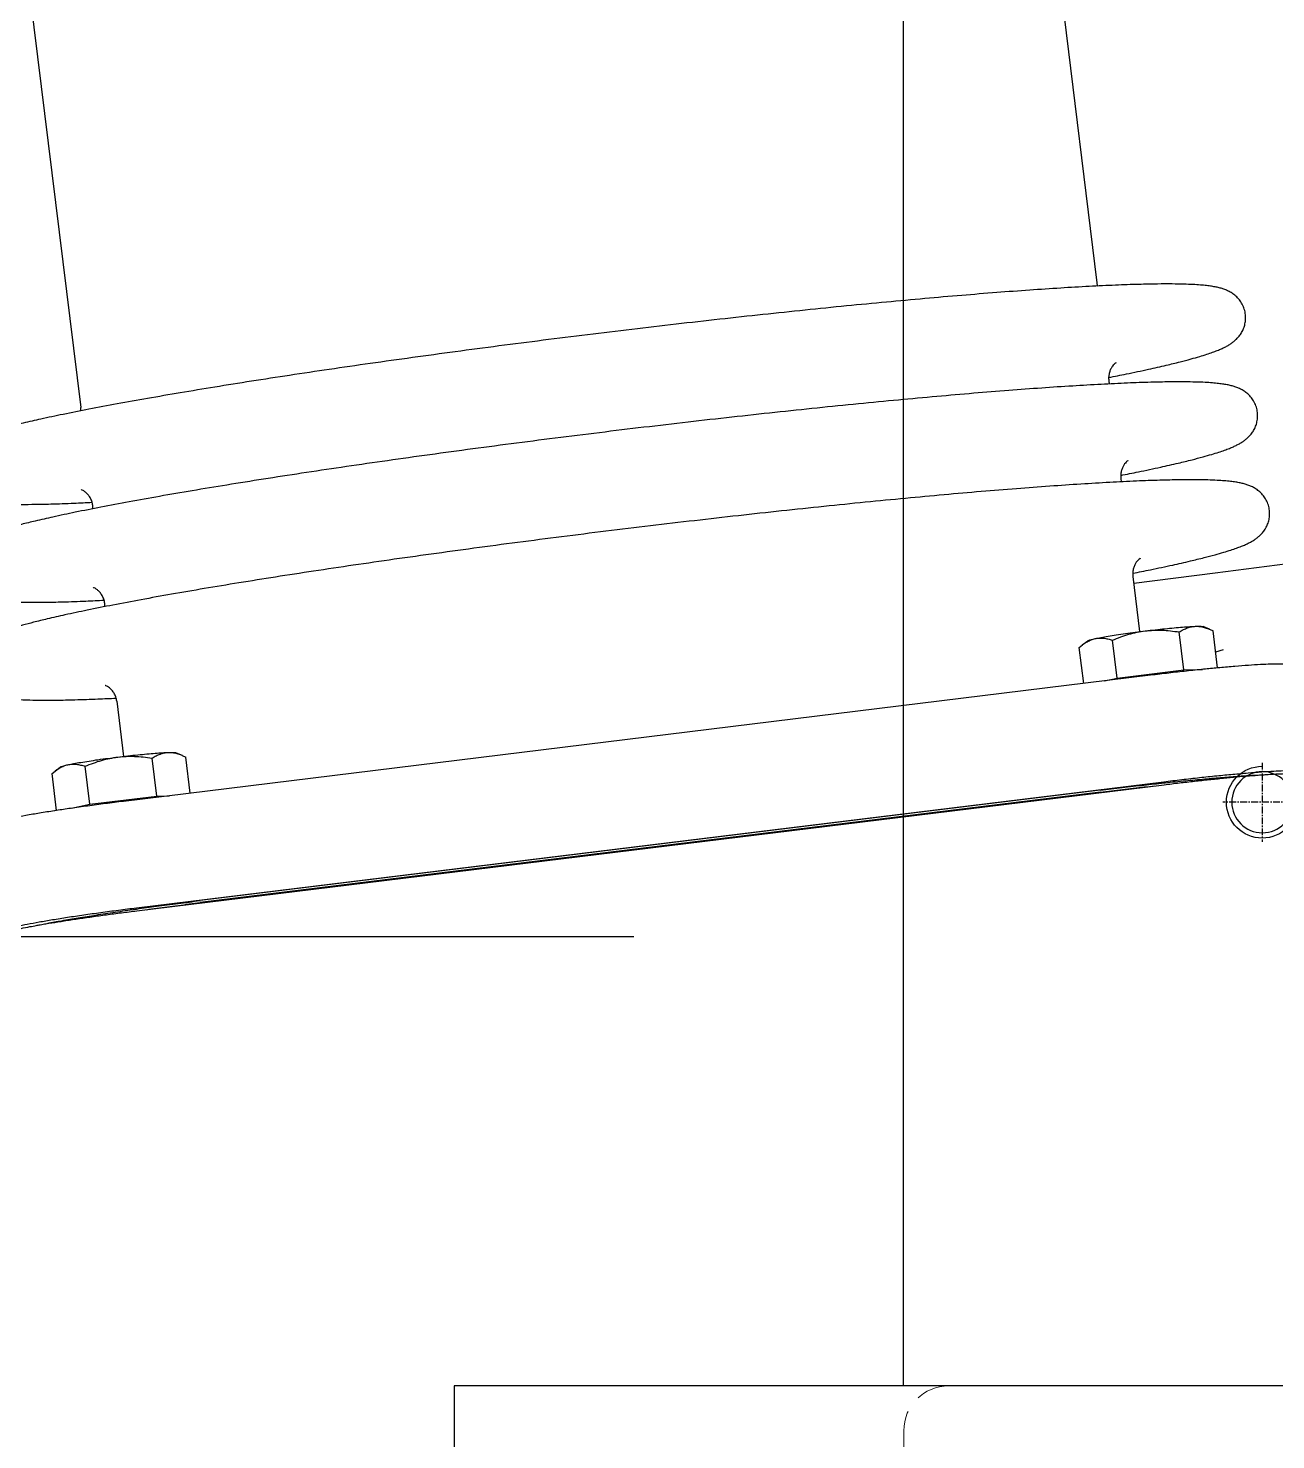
# Model space of a CAD drawing. Header units: millimetres. Extents: x 156850 to 204135, y 56350 to 74150.
# Drawn here: x 175252.6 to 175391.5, y 60476.1 to 60633.3 of the extents above; entities that cross this region are included whole.
import ezdxf

# ---------------------------------------------------------------- set-up
doc = ezdxf.new("R2010")
doc.units = ezdxf.units.MM
doc.header["$LTSCALE"] = 150
doc.linetypes.add('X-2F-PLAN$0$CENTER', pattern=[2, 1.25, -0.25, 0.25, -0.25])
doc.linetypes.add('X-2F-PLAN$0$DASHED2', pattern=[0.375, 0.25, -0.125])
doc.layers.add('-----33 Equipment', color=5, linetype='Continuous')

# ---------------------------------------------------------------- blocks, each defined once
blk = doc.blocks.new('X-2F-PLAN$0$screw_m8_l')
at = {"linetype": 'X-2F-PLAN$0$CENTER', "ltscale": 0.004064}
for p, q in [((0, -4.400000000023283), (0, 4.400000000023283)), ((-4.400000000023283, 0), (4.400000000023283, 0))]:
    blk.add_line(p, q, dxfattribs=at)
blk.add_circle((0, 0), 3.399999999999999)
blk.add_arc((0, 0), 4, 270, 180)
blk = doc.blocks.new('X-2F-PLAN$0$A$C73FA2420')
at = {"color": 0, "linetype": 'Continuous'}
for p, q in [((1381.908152194927, 446.7976703034947), (836.7559062951477, 379.8613911654102)), ((791.8847552309744, 382.5477533498779), (796.007727317512, 383.0539906672202)), ((796.007727317512, 383.0539906672202), (796.2825177425984, 382.713642397197)), ((796.2758539224742, 382.7222310518846), (796.7396325698355, 382.1037162780995)), ((792.1314451537328, 380.8871621658909), (792.5709116715007, 378.8510433190968)), ((792.5709116715007, 378.8510433190968), (796.8027237936622, 379.3706445122953)), ((792.5709116715007, 378.8510433190968), (793.4856085483916, 371.4014350773068)), ((804.0467715412378, 375.8452144172043), (797.9093327282462, 375.0916316874209)), ((806.9475274165161, 260.7113344824174), (792.9010612366255, 375.1106211403967)), ((780.7094746464863, 373.6136825341964), (794.7559408263769, 259.2143958762172)), ((795.0532965968596, 259.2509065738996), (781.006830416969, 373.6501932318788)), ((793.4856085483916, 371.4014350773068), (797.7174206705531, 371.9210362705053)), ((793.4856085483916, 371.4014350773068), (793.5307021203917, 369.9826076577301)), ((793.8157581135165, 367.6610128984903), (797.837121071294, 368.1547741835238)), ((798.0214113476686, 368.5514904758893), (797.837121071294, 368.1547741835238)), ((798.0170232551172, 368.5415448169806), (798.317393428064, 369.2538852681755)), ((793.9337199819274, 266.2961815851741), (781.6249162980821, 366.5433429009863)), ((794.1517808802892, 266.3229560969048), (781.8429771963274, 366.5701174127171)), ((926.4508735142881, 276.0184282283299), (850.6490114433691, 266.7111298782984)), ((806.0328305396251, 268.1609427242074), (810.0541934974026, 268.6547040091828)), ((810.0541934974026, 268.6547040091828), (810.328983922489, 268.3143557392177)), ((810.3223201023648, 268.3229443939053), (810.7860987497261, 267.7044296201202)), ((806.31788653275, 265.839347965084), (806.6173778513912, 264.4517566611175)), ((806.6173778513912, 264.4517566611175), (810.8491899735527, 264.9713578543742)), ((806.6173778513912, 264.4517566611175), (807.5320747282822, 257.0021484193276)), ((817.9398766893428, 262.6949531300925), (811.802449393901, 261.9413718145224)), ((817.1889186920598, 262.6027470821282), (818.3398149724817, 253.5362188225263)), ((807.5320747282822, 257.0021484193276), (811.7638868504437, 257.521749612526)), ((807.5320747282822, 257.0021484193276), (807.5982439754298, 254.9201944309752)), ((812.0634894350078, 254.1422581590014), (812.3638596079545, 254.8545986101963)), ((807.7606151645305, 253.2492502083187), (811.8835872511845, 253.7554875254864)), ((809.5370099103311, 253.4673640570836), (809.7981203027302, 252.6127178627066)), ((812.0678775275592, 254.15220381791), (811.8835872511845, 253.7554875254864))]:
    blk.add_line(p, q, dxfattribs=at)
blk.add_lwpolyline([(818.3398149724817, 253.5362188225263), (821.0200412569102, 232.825491184718), (823.6581489657983, 212.8356916494085)], dxfattribs=at)
for points, start_tangent, end_tangent in [([(844.8647845025407, 323.428976164374), (844.2489228219492, 328.3688261855277), (843.6177505494561, 333.2818539016298), (842.9743963928195, 338.1436658623279), (842.3220425053732, 342.9301451495849), (841.6639059613226, 347.6175840189098), (841.0032189643243, 352.1828176059062), (840.3432073128643, 356.6033599146176), (839.6870668235933, 360.8575408197939), (839.0379349405412, 364.9246566257789), (838.3988651999971, 368.7850785158225), (837.7727745519951, 372.4204892534763), (837.1623004238354, 375.8145360337803), (836.5702181030065, 378.9503523271997), (835.9974034716142, 381.8206916382769), (835.4704881571233, 384.2995176179102), (835.0230772503419, 386.2643845308921), (834.6475499895168, 387.7989708749228), (834.326309560216, 389.0162982508191), (834.0484981902409, 389.9881783513119), (833.804340268136, 390.7725150139304), (833.5853688942734, 391.4142605939996), (833.3846635406371, 391.9467325436999), (833.1940954612801, 392.4000654299743), (833.0065142816165, 392.7955460844096), (832.8125690101879, 393.1528649944812), (832.6015744779725, 393.4867525557056), (832.3729518136242, 393.7924695159891), (832.1082050318364, 394.0862283263123), (831.7867896395037, 394.3733656964032), (831.3882068780949, 394.646243834286), (830.9215856735827, 394.8728869708139), (830.4207604138646, 395.0241857820074), (829.8535209548427, 395.0946734303143), (829.247744098655, 395.0578288782272), (828.6491377545753, 394.903167317505), (828.1066138885217, 394.6457616009284), (827.637724104221, 394.3078703755746), (827.233178267139, 393.8930612466065), (826.939437123714, 393.4794887884054), (826.7253975488711, 393.0789249606896), (826.5617095590569, 392.6774616775801), (826.4306495334022, 392.256290539226), (826.3253155241255, 391.8113500315812), (826.2366483592195, 391.3160797770834), (826.1605758510996, 390.7448928909726), (826.0952659430914, 390.0644759834977), (826.0412790017435, 389.2359498043079), (826.0010817823932, 388.2090197593207), (825.9794071789365, 386.9211373561993), (825.9836170260096, 385.2889174890006), (826.0247374270111, 383.2010448502842), (826.1144383248175, 380.6168756039115), (826.2066696963739, 378.595482182689)], (-0.1218693434056288, 0.9925461516412585), (0.04958674985955854, -0.9987698204483051)), ([(833.9617395845708, 322.0902505816193), (833.3458779039793, 327.0301006028312), (832.7147056314861, 331.9431283188751), (832.0713514747331, 336.804940279515), (831.4189975874033, 341.5914195668302), (830.7608610433526, 346.2788584360969), (830.100174046238, 350.8440920232097), (829.4401623948943, 355.2646343318047), (828.7840219056234, 359.518815236981), (828.1348900225712, 363.5859310430824), (827.4958202820271, 367.446352933126), (826.8697296340251, 371.0817636707216), (826.2592555058654, 374.4758104510256), (825.6671731849201, 377.6116267443867), (825.0943585536443, 380.4819660555222), (824.5674432392698, 382.9607920350973), (824.1200323323719, 384.9256589481956), (823.7445050714305, 386.4602452922263), (823.4232646422461, 387.6775726681226), (823.145453272271, 388.649452768499), (822.901295350166, 389.4337894311175), (822.6823239763035, 390.0755350113031), (822.4816186226672, 390.6080069610034), (822.2910505433101, 391.0613398472196), (822.1034693636466, 391.4568205017131), (821.9095240922179, 391.8141394117265), (821.6985295600025, 392.1480269728927), (821.4699068956543, 392.4537439331762), (821.2051601139829, 392.7475027434994), (820.8837447214173, 393.0346401135903), (820.485161960125, 393.3075182515313), (820.0185407556128, 393.5341613881174), (819.5177154960111, 393.6854601991945), (818.9504760368727, 393.7559478475014), (818.344699180685, 393.7191032954142), (817.7460928366054, 393.5644417348085), (817.2035689705517, 393.3070360181155), (816.734679186251, 392.9691447928781), (816.330133349169, 392.5543356637936), (816.0363922056276, 392.1407632055925), (815.8223526309012, 391.7401993779931), (815.658664641087, 391.3387360948254), (815.5276046153158, 390.9175649564131), (815.4222706060391, 390.4726244488265), (815.3336034411332, 389.9773541943869), (815.2575309331296, 389.4061673082178), (815.1922210251214, 388.7257504006848), (815.1382340837736, 387.8972242216114), (815.0980368644232, 386.8702941765077), (815.0763622609666, 385.5824117735028), (815.0805721079232, 383.9501919061877), (815.1216925089248, 381.8623192675877), (815.2113934068475, 379.278150021215), (815.3036247784039, 377.2567565998761)], (-0.121869343405585, 0.992546151641252), (0.04958674985957422, -0.9987698204482985)), ([(823.0586946666008, 320.7515249989228), (822.4428329860093, 325.6913750200183), (821.8116607135162, 330.6044027361204), (821.1683065567631, 335.4662146968185), (820.5159526693169, 340.2526939840754), (819.8578161253827, 344.940132853284), (819.197129128268, 349.5053664403968), (818.5371174769243, 353.9259087489918), (817.880976987537, 358.1800896542845), (817.2318451046012, 362.2472054603277), (816.5927753639407, 366.1076273503131), (815.9666847159388, 369.7430380880251), (815.3562105878955, 373.1370848682127), (814.7641282669501, 376.2729011615738), (814.1913136356743, 379.1432404727093), (813.6643983212998, 381.6220664524008), (813.216987414402, 383.5869333653827), (812.8414601534605, 385.1215197094134), (812.5202197242761, 386.3388470853097), (812.2424083544174, 387.3107271856861), (811.9982504321961, 388.095063848421), (811.7792790582171, 388.7368094284902), (811.5785737046972, 389.2692813781905), (811.3880056252237, 389.7226142645231), (811.2004244456766, 390.1180949189002), (811.0064791741315, 390.47541382903), (810.7954846419161, 390.8093013901962), (810.5668619776843, 391.1150183504797), (810.3021151960129, 391.4087771606864), (809.9806998034474, 391.6959145308938), (809.5821170420386, 391.9687926687184), (809.1154958375264, 392.1954358053044), (808.6146705779247, 392.346734616498), (808.0474311189028, 392.4172222648049), (807.441654262715, 392.3803777127177), (806.843047918519, 392.2257161519956), (806.3005240526982, 391.968310435419), (805.831634268281, 391.6304192101234), (805.4270884311991, 391.2156100809807), (805.1333472876577, 390.802037622896), (804.9193077128148, 390.4014737951802), (804.755619723117, 390.0000105121289), (804.6245596973458, 389.5788393737166), (804.5192256880691, 389.1338988660136), (804.4305585231632, 388.6386286115739), (804.3544860150432, 388.0674417255213), (804.289176107035, 387.3870248179301), (804.2351891658036, 386.5584986387985), (804.1949919463368, 385.5315685938112), (804.1733173429966, 384.2436861906899), (804.1775271899533, 382.6114663234912), (804.2186475909548, 380.5235936847748), (804.3083484888775, 377.9394244384021), (804.4000818608329, 375.9280654207105)], (-0.1218693434054671, 0.9925461516412991), (0.04954964354019251, -0.9987716620054273)), ([(791.885241031996, 382.5506891860859), (791.8487027448136, 382.789608912426), (791.5847424538806, 384.4556608935236), (791.3295282192994, 385.9601251091808), (791.087426827522, 387.2772597596049), (790.8625807003118, 388.3845283056726), (790.6588370173704, 389.2629850755911), (790.4796818895265, 389.8975994305802), (790.3281807109015, 390.2775129429065), (790.2069257084513, 390.3962251871126)], (-0.1505710564850977, 0.988599189231711), (-0.992546151641225, -0.1218693433991336)), ([(778.029678810155, 388.8986688199802), (778.1339944711654, 388.785289350606), (778.2600814879406, 388.4841142373043), (778.4063892130507, 387.9988473270787), (778.5711183595704, 387.3354564142064), (778.7522430947283, 386.5020998548134), (778.9475359533681, 385.5090262360754), (779.0764524536207, 384.8086220708792)], (0.9801171871170549, -0.1984195038738092), (0.1770188392699741, -0.9842074631618164)), ([(781.006830416969, 373.6501932318788), (780.7533814646304, 375.657423141296), (780.4904925713781, 377.6286172461114), (780.2226618388668, 379.5300478687277), (779.9544719251571, 381.3291810039082), (779.6905116342241, 382.9952329850057), (779.4352973996429, 384.4996972007211), (779.1931960077491, 385.816831851087), (778.9683498806553, 386.9241003972129), (778.7646061977139, 387.8025571671897), (778.5854510699864, 388.4371715221205), (778.433949891245, 388.8170850343886), (778.3126948887948, 388.9357972787111)], (-0.121869343404005, 0.9925461516414512), (-0.9925461516412064, -0.1218693434029502)), ([(779.0762922608992, 384.8086330697988), (779.3165096828016, 383.5893700181041), (779.6124142040499, 381.9694133683806), (779.9219978661276, 380.1540370408911), (780.2413674747804, 378.1660704463138), (780.5665067719528, 376.0305134180235), (780.8933269423433, 373.7742218245985)], (0.2013370420117854, -0.9795220240065942), (0.1400219641257527, -0.9901483977476938)), ([(779.0764524536207, 384.8086220708792), (779.1545952314045, 384.3684483398101), (779.3708745215554, 383.0943929495988), (779.5937140295282, 381.7025283502298), (779.8203732833499, 380.209971639677), (780.0480648361845, 378.6350782238296), (780.2739885461051, 376.9972160818288), (780.4953660116298, 375.3165275802021), (780.7094746464863, 373.6136825341964)], (0.1770188392669132, -0.9842074631622875), (0.1218693434029796, -0.9925461516415995)), ([(792.9010612366255, 375.1106211403967), (792.6476122844033, 377.1178510496975), (792.3847233909182, 379.0890451546293), (792.1168926585233, 380.9904757771292), (791.885241031996, 382.5506891860859)], (-0.1218693434071205, 0.9925461516411245), (-0.150571056474697, 0.9885991892329944)), ([(796.2823804314248, 382.713539291115), (796.3573116878979, 382.6113847657107), (796.6377870670985, 382.171280808514), (796.8457065079128, 381.7310392629006), (796.9806650563842, 381.2829726762138)], (0.6004572404407843, -0.7996568654133613), (0.2109771554329969, -0.9774909922273814)), ([(796.7381907826057, 382.1024917017203), (796.7763794789789, 382.0357730569085), (796.8689679278759, 381.7516908855177), (796.9806650563842, 381.2829726762138)], (0.5943942209247587, -0.8041738059217225), (0.2109771554258635, -0.97749099222898)), ([(796.9806650563842, 381.2829726762138), (797.0410987680079, 380.8257555901073), (797.029048224329, 380.3585051266127), (796.9481302462518, 379.8740276446915), (796.8027237936622, 379.3706445122953)], (0.2109771554448004, -0.9774909922246208), (-0.324175053593025, -0.9459971113213251)), ([(796.9806650563842, 381.2829726762138), (797.1075400494738, 380.6467372894986), (797.2470937065082, 379.8551967293024), (797.3942001073156, 378.9367161564296), (797.5444667144911, 377.9188026203192), (797.6934131680755, 376.831726428296), (797.8355117328465, 375.7164954778855)], (0.2109771554522038, -0.9774909922231031), (0.1218693434121291, -0.992546151640406)), ([(796.8027237936622, 379.3706445122953), (797.1676794136874, 378.4443964979728), (797.4631781933131, 377.5315951788798), (797.685843350715, 376.6273933369084), (797.8355117328465, 375.7164954778855)], (0.3920350872075916, -0.9199502651764493), (0.1218693434105799, -0.9925461516406577)), ([(825.4857272878289, 378.5067381599802), (825.7155918426579, 378.5099079982028), (826.2063388971146, 378.5941119021154), (826.6535165299429, 378.7730327598983), (827.0116184586659, 379.0069823819213), (827.3009605285479, 379.2845338265761), (827.4786833353573, 379.5232421163819), (827.5766626186669, 379.6999251382076), (827.6200032302877, 379.8043502151268)], (0.9993698042295269, -0.03549639973514104), (0.9322388094379841, -0.3618436156353656)), ([(836.389098495827, 379.8454948142171), (836.7559062951477, 379.8613911654102)], (0.9993882235669477, -0.03497397026208496), (0.9925461516265017, 0.1218693435273151)), ([(814.5826823697425, 377.1680125772837), (814.8125469246879, 377.1711824155063), (815.3032939790282, 377.2553863193025), (815.7504716119729, 377.4343071772018), (816.1085735406959, 377.6682567991083), (816.3979156105779, 377.9458082438214), (816.5756384173874, 378.1845165336272), (816.6736177006969, 378.3611995553947), (816.7169583123177, 378.4656246324303)], (0.9993698042293995, -0.03549639973497049), (0.9322388094382992, -0.3618436156351423)), ([(804.0467715412378, 375.8452144172043), (804.5299329516711, 375.9576255654101), (804.9414486394962, 376.1479663589271), (805.2716732015833, 376.3844176207785), (805.527089865529, 376.6452455208055), (805.6894157169154, 376.8729036166915), (805.7819120804779, 377.0469123767107), (805.8126363917254, 377.1258768046973)], (0.9925461516389705, 0.1218693434227805), (0.381310846950123, 0.9244468821951571)), ([(797.8355117328465, 375.7164954778855), (797.910655278014, 374.7964471193845), (797.9133504511556, 373.8652363594156), (797.8474558735033, 372.9080615157145), (797.7174206705531, 371.9210362705053)], (0.1218693434107721, -0.9925461516407258), (-0.1578338576568061, -0.9874656821262302)), ([(797.8355117328465, 375.7164954778855), (797.9679376315325, 374.5955657400773), (798.0860805715201, 373.5074352058), (798.186350839329, 372.485166170809), (798.2657017738093, 371.559819762304), (798.3217223366955, 370.7595121627091), (798.3527103717206, 370.1085603135289)], (0.1218693434073468, -0.9925461516410294), (0.03176624148005103, -0.9994953256028745)), ([(780.8373301741667, 372.5878636176931), (780.9996571344091, 371.3987953303731), (781.3175397383748, 368.9873186202021), (781.6249162980821, 366.5433429009863)], (0.1368328639205677, -0.9905941486558913), (0.1218693434077061, -0.9925461516409977)), ([(780.8933269423433, 373.7742218245985), (780.91204739362, 373.6416626513819)], (0.1400219639651074, -0.9901483977705646), (0.1396499399340874, -0.9902009363139439)), ([(780.91204739362, 373.6416626513819), (781.2177180326544, 371.4255698421039), (781.5356006367365, 369.0140931318165), (781.8429771963274, 366.5701174127171)], (0.1396499402280088, -0.9902009362722226), (0.1218693434032011, -0.9925461516415398)), ([(797.7174206705531, 371.9210362705053), (797.9802873316221, 371.4677827730775), (798.1760074107442, 371.0172721736017), (798.3007381195202, 370.5668163361261), (798.3527103717206, 370.1085603135289)], (0.5434030834505255, -0.8394719107253894), (0.03176624147077206, -0.9994953256031444)), ([(798.3527103717206, 370.1085603135289), (798.3301577868406, 369.6411537913955), (798.2349185112398, 369.1636890359805), (798.0692452330841, 368.6688049117802), (798.0212531716097, 368.5515573007287)], (0.03176624148027905, -0.9994953256029171), (-0.3891665895324963, -0.921167392817472)), ([(798.3527103717206, 370.1085603135289), (798.357724322821, 369.6267430571024), (798.3366118441336, 369.3287001671852), (798.3156982162036, 369.254724669503)], (0.03176624154348294, -0.9994953256010294), (-0.382190920826943, -0.9240833837029512)), ([(840.1091837454587, 265.375670751615), (840.5044693488162, 263.4131038227933), (841.0313846634235, 260.9342778431019), (841.4787955703214, 258.9694109301199), (841.8543228311464, 257.4348245860892), (842.1755632603308, 256.217497210193), (842.4533746303059, 255.2456171098165), (842.6975325524108, 254.4612804470817), (842.9165039263899, 253.8195348670124), (843.1172092800261, 253.2870629173121), (843.3077773593832, 252.8337300309795), (843.4953585389303, 252.4382493766025), (843.6893038104754, 252.0809304664726), (843.9002983426908, 251.7470429053064), (844.1289210069226, 251.441325945023), (844.3936677887104, 251.1475671348162), (844.7150831811596, 250.8604297646089), (845.1136659425683, 250.5875516267843), (845.5802871469641, 250.3609084901982), (846.0811124066822, 250.2096096790046), (846.6483518657042, 250.1391220308142), (847.2541287218919, 250.1759665827849), (847.8527350659715, 250.3306281435071), (848.3952589320252, 250.5880338600837), (848.8641487163259, 250.9259250853793), (849.2686945534078, 251.3407342145219), (849.5624356968328, 251.7543066726066), (849.7764752717922, 252.1548705003224), (849.9401632616064, 252.5563337833737), (850.0712232871447, 252.977504921786), (850.1765572965378, 253.422445429489), (850.2652244614437, 253.9177156839287), (850.3412969695637, 254.4889025699813), (850.4066068775719, 255.1693194775726), (850.4605938189197, 255.9978456567042), (850.5007910381537, 257.0247757016914), (850.5224656417267, 258.3126581048127), (850.5182557945373, 259.9448779721279), (850.4771353936521, 262.0327506107278), (850.3874344957294, 264.6169198571006), (850.2486328708474, 267.5465120439185), (850.0645363151561, 270.7324770293781), (849.8357646786608, 274.174059207784), (849.5637554049026, 277.8534317977028), (849.2498982389225, 281.754247674311), (848.8957980526611, 285.858005655522), (848.5032423462253, 290.1449214082095), (848.0741968729999, 294.5941472062259), (847.61080442823, 299.1838821027195), (847.1153758618748, 303.8915268823039), (846.5903799311491, 308.6938219945296), (846.0384313029936, 313.5669849981205), (845.4622774388408, 318.4868450664217), (844.8647845025407, 323.428976164374)], (0.1935535254235024, -0.9810897169964201), (-0.121869343404774, 0.992546151641369)), ([(818.3028255401878, 262.6995799224242), (818.6983795128763, 260.7356526572257), (819.2252948273672, 258.2568266775925), (819.672705734265, 256.2919597646105), (820.0482329952065, 254.7573734205798), (820.3694734243909, 253.5400460446835), (820.6472847942496, 252.5681659443071), (820.8914427163545, 251.7838292816305), (821.1104140903335, 251.142083701503), (821.3111194439698, 250.6096117518027), (821.5016875233268, 250.1562788655283), (821.6892687029904, 249.7607982110931), (821.883213974419, 249.4034793010214), (822.0942085066345, 249.069591739797), (822.3228311709827, 248.7638747795136), (822.5875779526541, 248.4701159691904), (822.9089933452196, 248.1829785990994), (823.3075761066284, 247.9101004612749), (823.7741973110242, 247.6834573246888), (824.2750225706259, 247.5321585134952), (824.8422620296478, 247.4616708651884), (825.4480388858356, 247.4985154172755), (826.0466452299152, 247.6531769779976), (826.5891690959688, 247.9105826945743), (827.0580588803859, 248.2484739199281), (827.4626047174679, 248.6632830490125), (827.7563458610093, 249.0768555070972), (827.9703854357358, 249.477419334813), (828.13407342555, 249.8788826179225), (828.2651334512047, 250.3000537562766), (828.3704674605979, 250.7449942639214), (828.4591346255038, 251.2402645184193), (828.5352071336238, 251.8114514045301), (828.6005170415156, 252.491868312005), (828.6545039828634, 253.3203944911947), (828.6947012022138, 254.347324536182), (828.7163758056704, 255.6352069393033), (828.7121659587137, 257.267426806502), (828.6710455577122, 259.3552994452184), (828.581344659673, 261.9394686915912), (828.4425430349074, 264.8690608784091), (828.2584464792162, 268.0550258638104), (828.0296748427209, 271.4966080422746), (827.7576655688463, 275.1759806321934), (827.4438084029825, 279.0767965086852), (827.0897082167212, 283.1805544900126), (826.697152510169, 287.4674702425837), (826.26810703706, 291.9166960407165), (825.8047145921737, 296.5064309372101), (825.3092860258184, 301.2140757167945), (824.7842900952091, 306.0163708290202), (824.2323414670536, 310.8895338324946), (823.6561876029009, 315.8093939009123), (823.0586946666008, 320.7515249989228)], (0.1935484914090629, -0.981090710114628), (-0.1218693434047982, 0.9925461516413584)), ([(829.2061388274888, 264.036945168802), (829.6014244308462, 262.0743782399804), (830.1283397453371, 259.5955522604054), (830.575750652235, 257.630685347307), (830.9512779131765, 256.0960990032763), (831.2725183423609, 254.87877162738), (831.5503297122195, 253.9068915270036), (831.7944876343245, 253.1225548643852), (832.0134590084199, 252.4808092841995), (832.2141643619398, 251.9483373344992), (832.4047324414132, 251.495004448283), (832.5923136209603, 251.0995237937896), (832.7862588925054, 250.7422048837761), (832.9972534247208, 250.4083173226099), (833.2258760889526, 250.1026003623265), (833.4906228706241, 249.8088415520033), (833.8120382631896, 249.5217041819124), (834.2106210245984, 249.2488260440296), (834.6772422291106, 249.0221829073853), (835.1780674887123, 248.8708840963081), (835.7453069476178, 248.8003964480013), (836.3510838039219, 248.8372410000884), (836.9496901480015, 248.9919025606941), (837.4922140139388, 249.2493082773872), (837.9611037983559, 249.5871995026246), (838.3656496354379, 250.002008631709), (838.6593907789793, 250.4155810899101), (838.8734303538222, 250.8161449175095), (839.03711834352, 251.2176082006772), (839.1681783691747, 251.6387793390895), (839.2735123785678, 252.0837198466761), (839.3621795434738, 252.5789901011158), (839.4382520515937, 253.1501769872848), (839.5035619596019, 253.8305938948179), (839.5575489008334, 254.6591200738912), (839.5977461201837, 255.6860501189949), (839.6194207236404, 256.9739325219998), (839.6152108766837, 258.606152389315), (839.5740904756822, 260.6940250279149), (839.484389577643, 263.2781942744041), (839.3455879528774, 266.207786461222), (839.1614913971862, 269.3937514466234), (838.9327197606908, 272.8353336250293), (838.6607104868162, 276.5147062148899), (838.3468533209525, 280.4155220914981), (837.9927531348076, 284.5192800728255), (837.6001974281389, 288.8061958253966), (837.1711519550299, 293.2554216235294), (836.7077595101437, 297.845156520023), (836.2123309439048, 302.552801299491), (835.6873350131791, 307.3550964117167), (835.1353863850236, 312.2282594153075), (834.5592325208709, 317.1481194837252), (833.9617395845708, 322.0902505816193)], (0.1935535254224802, -0.9810897169966756), (-0.1218693434047502, 0.9925461516413823)), ([(810.3288466113154, 268.3142526330776), (810.4037778677884, 268.2120981077314), (810.6842532469891, 267.7719941504765), (810.8921726878034, 267.3317526049213), (811.0271312362747, 266.8836860181764)], (0.6004572404397931, -0.7996568654134817), (0.2109771554326494, -0.977490992227209)), ([(810.7846569624962, 267.7032050436828), (810.8228456588695, 267.6364863989293), (810.9154341077665, 267.3524042274803), (811.0271312362747, 266.8836860181764)], (0.5943942209249413, -0.8041738059222261), (0.2109771554258635, -0.97749099222898)), ([(793.9337199819274, 266.2961815851741), (794.2267250585137, 263.8504412698094), (794.5016739432467, 261.4336929616984), (794.6318304416491, 260.2406746384222)], (0.121869343407704, -0.9925461516409677), (0.1068780711326089, -0.9942721347351892)), ([(794.1517808802892, 266.3229560969048), (794.4447859568754, 263.8772157814819), (794.7197348417249, 261.4604674734292), (794.9592653000727, 259.2362536711153)], (0.1218693434031831, -0.9925461516415643), (0.1040495473465288, -0.9945721148800198)), ([(811.0271312362747, 266.8836860181764), (811.0875649478985, 266.426468932128), (811.0755144042196, 265.9592184685753), (810.9945964261424, 265.4747409867123), (810.8491899735527, 264.9713578543742)], (0.2109771554445758, -0.9774909922249068), (-0.3241750535924736, -0.9459971113213961)), ([(811.0271312362747, 266.8836860181764), (811.1540062293643, 266.2474506315775), (811.2935598863987, 265.4559100713232), (811.4406662872061, 264.5374294983922), (811.5909328943817, 263.5195159622817), (811.739879347966, 262.4324397703167), (811.881977912737, 261.3172088199062)], (0.2109771554520056, -0.9774909922232122), (0.1218693434121291, -0.992546151640406)), ([(850.6490114433691, 266.7111298782984), (850.2893490400165, 266.637856174726)], (-0.9925461516509657, -0.1218693433241923), (-0.9612489082113242, -0.2756819480159)), ([(810.8491899735527, 264.9713578543742), (811.214145593578, 264.0451098399935), (811.50964437332, 263.132308521017), (811.732309530722, 262.2281066789292), (811.881977912737, 261.3172088199062)], (0.3920350872075062, -0.9199502651764238), (0.1218693434104855, -0.9925461516406319)), ([(841.7635844155448, 264.5758403749205), (841.7631288643461, 264.5757855520933), (841.6950526317814, 264.6571603273042), (841.5734632128151, 264.7872732335818), (841.3836872834945, 264.9484341579955), (841.1074036698556, 265.1235192298191), (840.7642368879169, 265.2708616239834), (840.3556183838518, 265.3670392521308), (839.883236059919, 265.3851618799963), (839.388507876778, 265.2998263665941)], (-0.8900777520131331, -0.4558087271408539), (-0.9616557893285248, -0.2742592621070188)), ([(819.9573736297898, 261.8993640196859), (819.9761286159046, 261.8623297779122), (819.8877992373891, 261.9810971099068), (819.7426736939233, 262.1332635506988), (819.5273704163264, 262.3073807624169), (819.2263810660224, 262.4841567482217), (818.871570082847, 262.6204660917865), (818.441691638669, 262.7022317554802), (817.9398766893428, 262.6949531300925)], (0.46822964136658, -0.8836068146784457), (-0.9925461516389552, -0.1218693434256228)), ([(830.8605394975748, 263.2371147921076), (830.8600839463761, 263.2370599692804), (830.7920077138115, 263.3184347444912), (830.6704182947287, 263.4485476508853), (830.4806423655245, 263.609708575299), (830.2043587518856, 263.7847936470062), (829.861191969947, 263.9321360412869), (829.4525734658819, 264.0283136693179), (828.980191141949, 264.0464362972998), (828.4854629588081, 263.9611007838976)], (-0.8900777520131331, -0.4558087271408539), (-0.9616557893285248, -0.2742592621070188)), ([(811.881977912737, 261.3172088199062), (811.957121458021, 260.3971604615217), (811.9598166310461, 259.4659497014945), (811.8939220533939, 258.5087748576771), (811.7638868504437, 257.521749612526)], (0.1218693434107993, -0.9925461516405731), (-0.1578338576567054, -0.9874656821262587)), ([(811.881977912737, 261.3172088199062), (812.0144038114231, 260.196279082098), (812.1325467515271, 259.1081485478207), (812.2328170192195, 258.0858795128297), (812.3121679536998, 257.1605331043247), (812.3681885165861, 256.3602255047299), (812.3991765516112, 255.7092736554914)], (0.1218693434073468, -0.9925461516410294), (0.03176624147983367, -0.9994953256029331)), ([(807.7617967783008, 253.2465191049268), (807.6091175760375, 254.8164291083231), (807.408994890633, 256.7261732337065), (807.1871998459101, 258.7024130286882), (806.9475274165161, 260.7113344824174)], (-0.09306533724279821, 0.9956600037180772), (-0.1218693434070589, 0.9925461516410932)), ([(794.7559408263769, 259.2143958762172), (794.9595903420122, 257.5151031743735), (795.1509030840825, 255.8353821593919), (795.3275394752854, 254.1957742571831), (795.4873394222232, 252.6163302973728), (795.628348725033, 251.1163653621916), (795.7488429753575, 249.7142225818243), (795.8473486445146, 248.4270488154143), (795.8798181652091, 247.9556025582133)], (0.1218693434027586, -0.9925461516415681), (0.06632818645663811, -0.9977978611329219)), ([(794.9592653000727, 259.2362536711153), (794.9731698927935, 259.1031031847233), (795.2019040174782, 256.8347681392916), (795.4030607515015, 254.6839879663894), (795.5741104319459, 252.6778099745279), (795.7129020101856, 250.8414630161133), (795.8176901012193, 249.1980402194313), (795.8796299549285, 247.9555509951897)], (0.1040495473440527, -0.9945721148801506), (0.0415912173951626, -0.9991347109552333)), ([(796.1371107142186, 243.767579919775), (796.2260448337765, 243.9121001430904), (796.2811363829533, 244.3173800528166), (796.3014427300077, 244.9764851973741), (796.2866164278239, 245.8781381049776), (796.2369111584267, 247.006911244418), (796.1531773929019, 248.3434909941861), (796.0368478390155, 249.8650081044761), (795.8899129278725, 251.5454289955087), (795.714886756381, 253.3560011999216), (795.5147640709765, 255.265745325305), (795.2929690262536, 257.2419851202285), (795.0532965968596, 259.2509065738996)], (0.9925461516421855, 0.1218693434039775), (-0.1218693434039659, 0.9925461516414641)), ([(811.7638868504437, 257.521749612526), (812.0267535116291, 257.0684961150982), (812.2224735906348, 256.6179855156224), (812.3472042995272, 256.1675296780886), (812.3991765516112, 255.7092736554914)], (0.5434030834504904, -0.8394719107252242), (0.03176624147093614, -0.9994953256032889)), ([(812.3991765516112, 255.7092736554914), (812.3766239667311, 255.2418671334162), (812.2813846911304, 254.7644023780013), (812.1157114129746, 254.2695182538009), (812.0677193515003, 254.1522706426913)], (0.03176624148058162, -0.9994953256030135), (-0.3891665895339291, -0.9211673928174832)), ([(812.3991765516112, 255.7092736554914), (812.404190502828, 255.2274563991232), (812.3830780240241, 254.9294135092059), (812.3621643960942, 254.8554380115238)], (0.03176624154370117, -0.9994953256010444), (-0.382190920826943, -0.9240833837029512)), ([(808.0313415338751, 245.2280078282929), (808.1202756533166, 245.3725280516082), (808.1753672026098, 245.7778079612763), (808.1956735496642, 246.4369131057756), (808.1808472474804, 247.338566013379), (808.1311419780832, 248.4673391528195), (808.047408212442, 249.803918902704), (807.931078658672, 251.3254360128776), (807.784143747529, 253.0058569039102), (807.7617967783008, 253.2465191049268)], (0.9925461516412939, 0.1218693433995581), (-0.09306533724321195, 0.9956600037182329)), ([(795.8798181652091, 247.9556025582133), (795.9226611024933, 247.2705849615741), (795.9738593503134, 246.2589734623907), (796.0003172828583, 245.4045853544958), (796.0017113448121, 244.7178689836874), (795.9780244881986, 244.2072222314891), (795.9295463804156, 243.8788898172206), (795.8568699071184, 243.7368869562051)], (0.06632818644937917, -0.9977978611333327), (-0.8692155520645412, -0.4944333363040428))]:
    blk.add_spline(points, degree=3, dxfattribs=dict(at, start_tangent=start_tangent, end_tangent=end_tangent))
blk = doc.blocks.new('X-2F-PLAN$0$zw$C47F')
at = {"layer": '-----33 Equipment'}
for p, q in [((3675.855062095332, 1166.297062433208), (3675.855062095332, 2206.297062433208)), ((5540.855062095798, 1136.297062433208), (3625.855062095332, 1136.297062433208))]:
    blk.add_line(p, q, dxfattribs=at)
at = {"layer": '-----33 Equipment', "linetype": 'X-2F-PLAN$0$DASHED2', "lineweight": 15, "ltscale": 0.1}
for p, q in [((3620.855062095448, 1136.220694416261), (3430.855062095216, 1136.220694416261)), ((3625.855062095332, 1041.373430450214), (3625.855062095332, 1131.220694416144))]:
    blk.add_line(p, q, dxfattribs=at)
at = {"layer": '-----33 Equipment'}
blk.add_lwpolyline([(3625.855062095332, 1186.297062433208), (3425.855062095448, 1186.297062433208), (3425.855062095448, 986.2970624332083), (3625.855062095332, 986.2970624332083)], close=True, dxfattribs=at)
at = {"layer": '-----33 Equipment', "linetype": 'X-2F-PLAN$0$DASHED2', "lineweight": 15, "ltscale": 0.1}
blk.add_arc((3620.855062095448, 1131.220694416144), 5, 0, 90, dxfattribs=at)
at = {"layer": '-----33 Equipment'}
blk.add_blockref('X-2F-PLAN$0$A$C73FA2420', (2898.048655769322, 848.0194521513768), dxfattribs=at)
at = {"layer": '-----33 Equipment', "xscale": -1}
blk.add_blockref('X-2F-PLAN$0$screw_m8_l', (3690.855062095099, 1096.297062433092), dxfattribs=at)

msp = doc.modelspace()

# ---------------------------------------------------------------- block references
at = {"layer": '-----33 Equipment', "rotation": 90.00000000000001}
msp.add_blockref('X-2F-PLAN$0$zw$C47F', (176486.2969182868, 56856.21575695537), dxfattribs=at)

doc.saveas('drawing.dxf')
